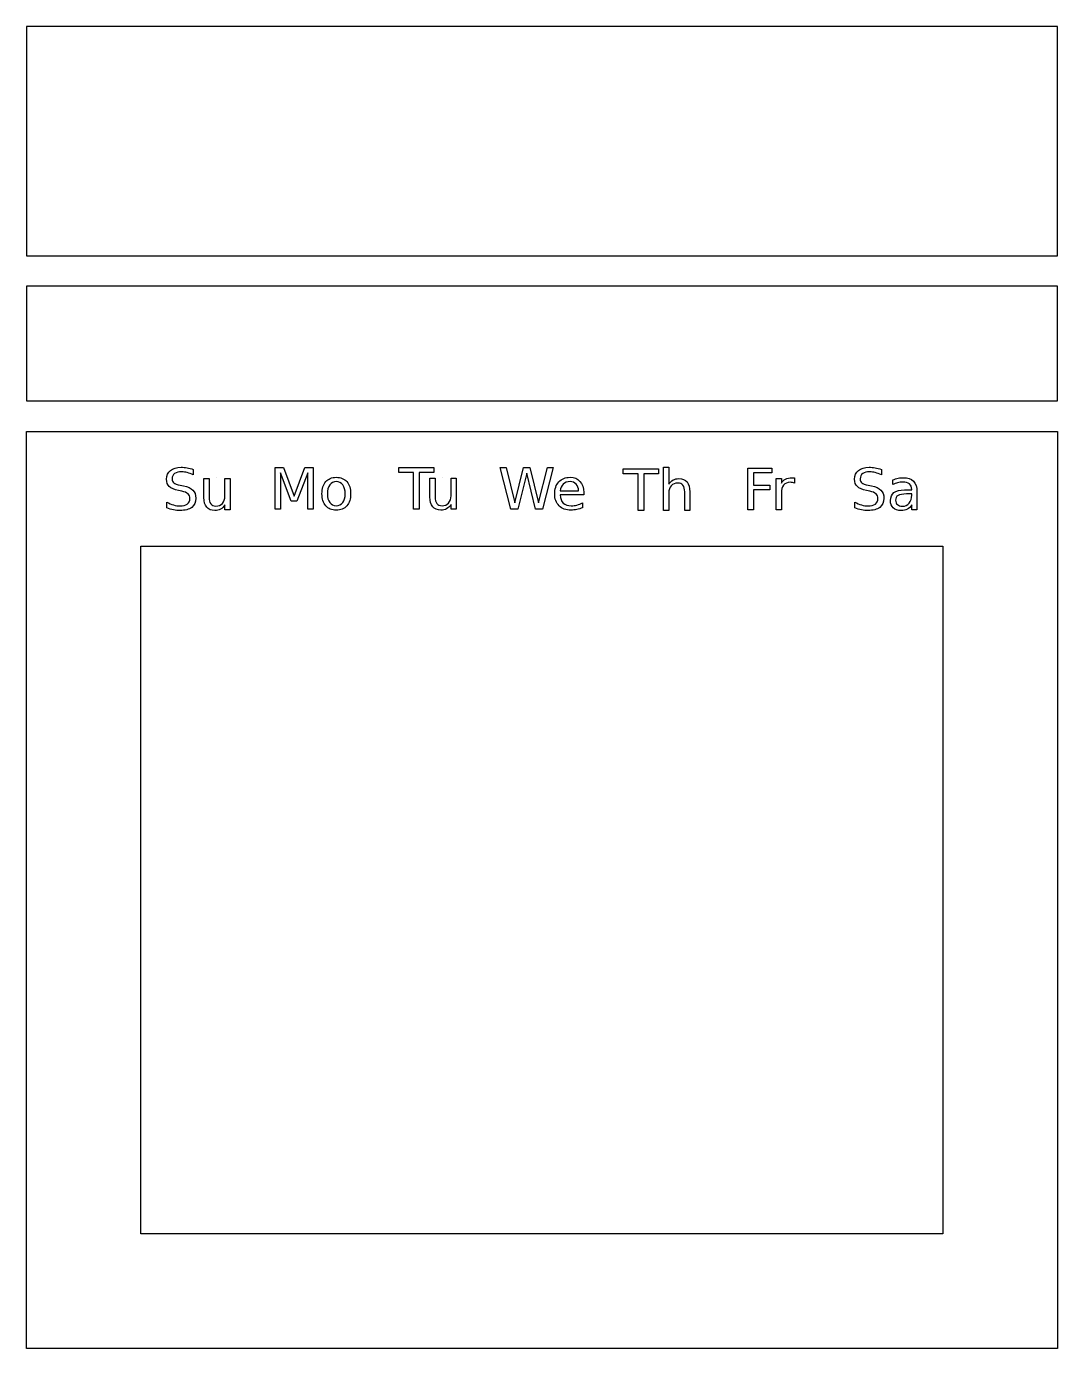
# Model space of a CAD drawing. Extents: x -185 to 185, y -101 to 101.
# Drawn here: x 95.5 to 184.7, y -100.7 to 13.5 of the extents above; entities that cross this region are included whole.
import ezdxf

# ---------------------------------------------------------------- set-up
doc = ezdxf.new("R2010")
doc.units = 0
doc.header["$MEASUREMENT"] = 0
doc.layers.add('LAYER_1', color=7, linetype='CONTINUOUS')

msp = doc.modelspace()

# ---------------------------------------------------------------- linework, layer by layer
at = {"layer": 'LAYER_1'}
for points in [[(95.5315, 13.5047), (95.5315, 13.5047), (95.5315, 3.6017), (95.5315, 3.6017)], [(105.4338, 13.5047), (105.4338, 13.5047), (95.5315, 13.5047), (95.5315, 13.5047)], [(174.753, 13.5047), (174.753, 13.5047), (105.4338, 13.5047), (105.4338, 13.5047)], [(184.6553, 13.5047), (184.6553, 13.5047), (174.753, 13.5047), (174.753, 13.5047)], [(184.6553, 3.6017), (184.6553, 3.6017), (184.6553, 13.5047), (184.6553, 13.5047)], [(95.5315, 3.6017), (95.5315, 3.6017), (95.5315, -6.301), (95.5315, -6.301)], [(184.6553, -6.301), (184.6553, -6.301), (184.6553, 3.6017), (184.6553, 3.6017)], [(95.5315, -6.301), (95.5315, -6.301), (105.4338, -6.301), (105.4338, -6.301)], [(105.4338, -6.301), (105.4338, -6.301), (174.753, -6.301), (174.753, -6.301)], [(174.753, -6.301), (174.753, -6.301), (184.6553, -6.301), (184.6553, -6.301)], [(95.5315, -8.9478), (95.5315, -8.9478), (95.5315, -18.8505), (95.5315, -18.8505)], [(105.4338, -8.9478), (105.4338, -8.9478), (95.5315, -8.9478), (95.5315, -8.9478)], [(174.753, -8.9478), (174.753, -8.9478), (105.4338, -8.9478), (105.4338, -8.9478)], [(184.6553, -8.9478), (184.6553, -8.9478), (174.753, -8.9478), (174.753, -8.9478)], [(184.6553, -18.8505), (184.6553, -18.8505), (184.6553, -8.9478), (184.6553, -8.9478)], [(95.5315, -18.8505), (95.5315, -18.8505), (105.4338, -18.8505), (105.4338, -18.8505)], [(105.4338, -18.8505), (105.4338, -18.8505), (174.753, -18.8505), (174.753, -18.8505)], [(174.753, -18.8505), (174.753, -18.8505), (184.6553, -18.8505), (184.6553, -18.8505)], [(95.5308, -21.4966), (95.5308, -21.4966), (184.6549, -21.4966), (184.6549, -21.4966)], [(95.5308, -100.7178), (95.5308, -100.7178), (95.5308, -21.4966), (95.5308, -21.4966)], [(184.6549, -21.4966), (184.6549, -21.4966), (184.6549, -100.7178), (184.6549, -100.7178)], [(107.6386, -25.6072), (107.6386, -25.289), (107.7503, -25.038), (107.9739, -24.8548)], [(107.9739, -24.8548), (108.199, -24.6712), (108.5084, -24.5798), (108.9025, -24.5798)], [(108.9578, -24.9753), (108.6927, -24.9753), (108.4875, -25.0267), (108.3429, -25.1298)], [(108.9025, -24.5798), (109.0712, -24.5798), (109.2435, -24.595), (109.4186, -24.6255)], [(109.4331, -25.0405), (109.269, -24.9969), (109.1106, -24.9753), (108.9578, -24.9753)], [(109.4186, -24.6255), (109.594, -24.656), (109.7734, -24.702), (109.9566, -24.763)], [(109.9566, -25.2383), (109.7716, -25.1497), (109.5972, -25.0838), (109.4331, -25.0405)], [(109.9566, -24.763), (109.9566, -24.763), (109.9566, -25.2383), (109.9566, -25.2383)], [(109.9566, -24.763), (109.9566, -24.763), (109.9566, -24.763), (109.9566, -24.763)], [(117.0214, -24.6124), (117.0214, -24.6124), (117.7472, -24.6124), (117.7472, -24.6124)], [(117.0214, -28.2137), (117.0214, -28.2137), (117.0214, -24.6124), (117.0214, -24.6124)], [(118.4228, -27.5215), (118.4228, -27.5215), (117.4942, -25.0511), (117.4942, -25.0511)], [(117.4942, -25.0511), (117.4942, -25.0511), (117.4942, -28.2137), (117.4942, -28.2137)], [(117.7472, -24.6124), (117.7472, -24.6124), (118.6666, -27.0632), (118.6666, -27.0632)], [(118.6666, -27.0632), (118.6666, -27.0632), (119.5902, -24.6124), (119.5902, -24.6124)], [(119.8412, -25.0511), (119.8412, -25.0511), (118.9126, -27.5215), (118.9126, -27.5215)], [(119.5902, -24.6124), (119.5902, -24.6124), (120.3164, -24.6124), (120.3164, -24.6124)], [(119.8412, -28.2137), (119.8412, -28.2137), (119.8412, -25.0511), (119.8412, -25.0511)], [(120.3164, -24.6124), (120.3164, -24.6124), (120.3164, -28.2137), (120.3164, -28.2137)], [(127.708, -24.6124), (127.708, -24.6124), (130.7546, -24.6124), (130.7546, -24.6124)], [(127.708, -25.0224), (127.708, -25.0224), (127.708, -24.6124), (127.708, -24.6124)], [(128.9864, -25.0224), (128.9864, -25.0224), (127.708, -25.0224), (127.708, -25.0224)], [(128.9864, -28.2137), (128.9864, -28.2137), (128.9864, -25.0224), (128.9864, -25.0224)], [(130.7546, -25.0224), (130.7546, -25.0224), (129.4762, -25.0224), (129.4762, -25.0224)], [(129.4762, -25.0224), (129.4762, -25.0224), (129.4762, -28.2137), (129.4762, -28.2137)], [(130.7546, -24.6124), (130.7546, -24.6124), (130.7546, -25.0224), (130.7546, -25.0224)], [(136.4899, -24.6124), (136.4899, -24.6124), (136.9822, -24.6124), (136.9822, -24.6124)], [(137.3923, -28.2137), (137.3923, -28.2137), (136.4899, -24.6124), (136.4899, -24.6124)], [(136.9822, -24.6124), (136.9822, -24.6124), (137.7396, -27.6565), (137.7396, -27.6565)], [(137.7396, -27.6565), (137.7396, -27.6565), (138.4946, -24.6124), (138.4946, -24.6124)], [(138.7721, -25.0877), (138.7721, -25.0877), (138.0051, -28.2137), (138.0051, -28.2137)], [(138.4946, -24.6124), (138.4946, -24.6124), (139.0422, -24.6124), (139.0422, -24.6124)], [(139.532, -28.2137), (139.532, -28.2137), (138.7721, -25.0877), (138.7721, -25.0877)], [(139.0422, -24.6124), (139.0422, -24.6124), (139.7996, -27.6565), (139.7996, -27.6565)], [(139.7996, -27.6565), (139.7996, -27.6565), (140.5545, -24.6124), (140.5545, -24.6124)], [(141.0493, -24.6124), (141.0493, -24.6124), (140.1444, -28.2137), (140.1444, -28.2137)], [(140.5545, -24.6124), (140.5545, -24.6124), (141.0493, -24.6124), (141.0493, -24.6124)], [(147.1224, -24.7233), (147.1224, -24.7233), (150.169, -24.7233), (150.169, -24.7233)], [(147.1224, -25.1334), (147.1224, -25.1334), (147.1224, -24.7233), (147.1224, -24.7233)], [(150.169, -24.7233), (150.169, -24.7233), (150.169, -25.1334), (150.169, -25.1334)], [(150.6056, -28.3246), (150.6056, -28.3246), (150.6056, -24.5713), (150.6056, -24.5713)], [(150.6056, -24.5713), (150.6056, -24.5713), (151.0519, -24.5713), (151.0519, -24.5713)], [(151.0519, -24.5713), (151.0519, -24.5713), (151.0519, -26.0428), (151.0519, -26.0428)], [(157.8802, -24.6471), (157.8802, -24.6471), (159.9497, -24.6471), (159.9497, -24.6471)], [(157.8802, -28.2488), (157.8802, -28.2488), (157.8802, -24.6471), (157.8802, -24.6471)], [(159.9497, -25.0572), (159.9497, -25.0572), (158.3676, -25.0572), (158.3676, -25.0572)], [(158.3676, -25.0572), (158.3676, -25.0572), (158.3676, -26.1187), (158.3676, -26.1187)], [(159.9497, -24.6471), (159.9497, -24.6471), (159.9497, -25.0572), (159.9497, -25.0572)], [(167.1063, -25.6072), (167.1063, -25.289), (167.2179, -25.038), (167.4416, -24.8548)], [(167.4416, -24.8548), (167.6666, -24.6712), (167.9764, -24.5798), (168.3702, -24.5798)], [(168.4258, -24.9753), (168.1603, -24.9753), (167.9555, -25.0267), (167.8105, -25.1298)], [(168.3702, -24.5798), (168.5392, -24.5798), (168.7111, -24.595), (168.8866, -24.6255)], [(168.9011, -25.0405), (168.737, -24.9969), (168.5786, -24.9753), (168.4258, -24.9753)], [(168.8866, -24.6255), (169.0616, -24.656), (169.241, -24.702), (169.4242, -24.763)], [(169.4242, -25.2383), (169.2396, -25.1497), (169.0648, -25.0838), (168.9011, -25.0405)], [(169.4242, -24.763), (169.4242, -24.763), (169.4242, -25.2383), (169.4242, -25.2383)], [(169.4242, -24.763), (169.4242, -24.763), (169.4242, -24.763), (169.4242, -24.763)], [(107.8821, -26.2512), (107.7198, -26.0971), (107.6386, -25.8823), (107.6386, -25.6072)], [(108.6711, -26.5915), (108.3074, -26.5192), (108.0445, -26.4058), (107.8821, -26.2512)], [(108.3429, -25.1298), (108.1997, -25.2326), (108.1281, -25.379), (108.1281, -25.5686)], [(108.1281, -25.5686), (108.1281, -25.7281), (108.1756, -25.8486), (108.2706, -25.9305)], [(108.2706, -25.9305), (108.367, -26.0109), (108.5488, -26.0761), (108.8157, -26.1261)], [(108.8157, -26.1261), (108.8157, -26.1261), (109.1099, -26.1864), (109.1099, -26.1864)], [(109.1099, -26.1864), (109.4735, -26.2555), (109.7411, -26.3778), (109.9134, -26.5528)], [(110.8685, -27.1802), (110.8685, -27.1802), (110.8685, -25.5445), (110.8685, -25.5445)], [(110.8685, -25.5445), (110.8685, -25.5445), (111.3123, -25.5445), (111.3123, -25.5445)], [(111.3123, -25.5445), (111.3123, -25.5445), (111.3123, -27.1632), (111.3123, -27.1632)], [(111.9853, -25.4793), (111.9853, -25.4793), (111.9853, -25.4793), (111.9853, -25.4793)], [(112.6871, -27.0763), (112.6871, -27.0763), (112.6871, -25.5445), (112.6871, -25.5445)], [(112.6871, -25.5445), (112.6871, -25.5445), (113.1312, -25.5445), (113.1312, -25.5445)], [(113.1312, -25.5445), (113.1312, -25.5445), (113.1312, -28.2463), (113.1312, -28.2463)], [(121.0739, -26.8654), (121.0739, -26.4214), (121.183, -26.074), (121.4017, -25.8231)], [(121.4017, -25.8231), (121.6221, -25.5725), (121.9262, -25.447), (122.3136, -25.447)], [(121.7494, -26.1031), (121.6108, -26.2881), (121.5417, -26.5422), (121.5417, -26.8654)], [(122.3136, -25.8231), (122.0758, -25.8231), (121.8876, -25.9167), (121.7494, -26.1031)], [(122.3136, -25.447), (122.6996, -25.447), (123.0026, -25.5725), (123.2231, -25.8231)], [(122.3136, -25.447), (122.3136, -25.447), (122.3136, -25.447), (122.3136, -25.447)], [(122.8758, -26.1056), (122.7375, -25.9174), (122.55, -25.8231), (122.3136, -25.8231)], [(122.3136, -25.8231), (122.3136, -25.8231), (122.3136, -25.8231), (122.3136, -25.8231)], [(123.0831, -26.8654), (123.0831, -26.5454), (123.014, -26.292), (122.8758, -26.1056)], [(123.2231, -25.8231), (123.4435, -26.074), (123.5534, -26.4214), (123.5534, -26.8654)], [(130.4098, -27.1476), (130.4098, -27.1476), (130.4098, -25.5119), (130.4098, -25.5119)], [(130.4098, -25.5119), (130.4098, -25.5119), (130.8535, -25.5119), (130.8535, -25.5119)], [(130.8535, -25.5119), (130.8535, -25.5119), (130.8535, -27.1306), (130.8535, -27.1306)], [(131.5266, -25.447), (131.5266, -25.447), (131.5266, -25.447), (131.5266, -25.447)], [(132.2283, -27.0437), (132.2283, -27.0437), (132.2283, -25.5119), (132.2283, -25.5119)], [(132.2283, -25.5119), (132.2283, -25.5119), (132.6724, -25.5119), (132.6724, -25.5119)], [(132.6724, -25.5119), (132.6724, -25.5119), (132.6724, -28.2137), (132.6724, -28.2137)], [(141.1914, -26.8892), (141.1914, -26.4472), (141.3105, -26.0967), (141.5487, -25.8376)], [(141.5487, -25.8376), (141.7882, -25.5771), (142.1104, -25.4467), (142.5159, -25.4467)], [(141.9247, -26.0329), (141.7769, -26.1729), (141.6915, -26.37), (141.6692, -26.6241)], [(142.5205, -25.8231), (142.2731, -25.8231), (142.0743, -25.8933), (141.9247, -26.0329)], [(142.5159, -25.4467), (142.8792, -25.4467), (143.1663, -25.5644), (143.3768, -25.799)], [(143.0465, -26.0403), (142.9146, -25.8957), (142.7392, -25.8231), (142.5205, -25.8231)], [(143.2517, -26.6216), (143.2481, -26.3788), (143.1797, -26.185), (143.0465, -26.0403)], [(143.3768, -25.799), (143.5891, -26.0322), (143.6954, -26.3498), (143.6954, -26.752)], [(148.4008, -25.1334), (148.4008, -25.1334), (147.1224, -25.1334), (147.1224, -25.1334)], [(148.4008, -28.3246), (148.4008, -28.3246), (148.4008, -25.1334), (148.4008, -25.1334)], [(150.169, -25.1334), (150.169, -25.1334), (148.8906, -25.1334), (148.8906, -25.1334)], [(148.8906, -25.1334), (148.8906, -25.1334), (148.8906, -28.3246), (148.8906, -28.3246)], [(151.0519, -26.0428), (151.1582, -25.8801), (151.2826, -25.7589), (151.4258, -25.6785)], [(151.2592, -26.1729), (151.121, -26.3257), (151.0519, -26.5341), (151.0519, -26.7978)], [(151.8263, -25.9439), (151.5867, -25.9439), (151.3978, -26.0201), (151.2592, -26.1729)], [(151.4258, -25.6785), (151.5704, -25.598), (151.737, -25.558), (151.9252, -25.558)], [(152.275, -26.1343), (152.175, -26.0074), (152.0255, -25.9439), (151.8263, -25.9439)], [(151.9252, -25.558), (152.2356, -25.558), (152.4703, -25.6544), (152.6294, -25.8472)], [(152.4246, -26.7084), (152.4246, -26.4529), (152.3746, -26.2615), (152.275, -26.1343)], [(152.6294, -25.8472), (152.7885, -26.0386), (152.8683, -26.3211), (152.8683, -26.6939)], [(158.3676, -26.1187), (158.3676, -26.1187), (159.7955, -26.1187), (159.7955, -26.1187)], [(159.7955, -26.1187), (159.7955, -26.1187), (159.7955, -26.5287), (159.7955, -26.5287)], [(160.3336, -28.2488), (160.3336, -28.2488), (160.3336, -25.547), (160.3336, -25.547)], [(160.3336, -25.547), (160.3336, -25.547), (160.7798, -25.547), (160.7798, -25.547)], [(160.7798, -25.547), (160.7798, -25.547), (160.7798, -25.9666), (160.7798, -25.9666)], [(160.7798, -25.9666), (160.873, -25.8029), (160.9942, -25.6813), (161.1438, -25.6026)], [(160.98, -26.1236), (160.8464, -26.286), (160.7798, -26.5199), (160.7798, -26.8254)], [(161.5588, -25.8777), (161.3079, -25.8777), (161.1151, -25.9595), (160.98, -26.1236)], [(161.1438, -25.6026), (161.2933, -25.5222), (161.4752, -25.4818), (161.6892, -25.4818)], [(161.752, -25.8993), (161.6938, -25.8848), (161.6297, -25.8777), (161.5588, -25.8777)], [(161.6892, -25.4818), (161.7197, -25.4818), (161.7534, -25.4843), (161.7902, -25.4889)], [(161.9157, -25.962), (161.8661, -25.933), (161.8112, -25.912), (161.752, -25.8993)], [(161.7902, -25.4889), (161.8275, -25.4921), (161.8686, -25.4977), (161.9136, -25.5059)], [(161.9136, -25.5059), (161.9136, -25.5059), (161.9157, -25.962), (161.9157, -25.962)], [(167.3498, -26.2512), (167.1874, -26.0971), (167.1063, -25.8823), (167.1063, -25.6072)], [(168.1387, -26.5915), (167.7751, -26.5192), (167.5124, -26.4058), (167.3498, -26.2512)], [(167.8105, -25.1298), (167.6673, -25.2326), (167.5957, -25.379), (167.5957, -25.5686)], [(167.5957, -25.5686), (167.5957, -25.7281), (167.6432, -25.8486), (167.7382, -25.9305)], [(167.7382, -25.9305), (167.8346, -26.0109), (168.0164, -26.0761), (168.2833, -26.1261)], [(168.2833, -26.1261), (168.2833, -26.1261), (168.5775, -26.1864), (168.5775, -26.1864)], [(168.5775, -26.1864), (168.9411, -26.2555), (169.2087, -26.3778), (169.381, -26.5528)], [(170.4109, -25.6678), (170.5733, -25.6048), (170.731, -25.5583), (170.8837, -25.5278)], [(170.4109, -26.0779), (170.4109, -26.0779), (170.4109, -25.6678), (170.4109, -25.6678)], [(170.8331, -25.9113), (170.6867, -25.9482), (170.546, -26.0038), (170.4109, -26.0779)], [(171.2842, -25.8557), (171.1297, -25.8557), (170.9794, -25.8741), (170.8331, -25.9113)], [(170.8837, -25.5278), (171.0365, -25.4956), (171.1854, -25.4796), (171.33, -25.4796)], [(171.8485, -26.0248), (171.7152, -25.912), (171.527, -25.8557), (171.2842, -25.8557)], [(171.33, -25.4796), (171.7209, -25.4796), (172.0126, -25.581), (172.2057, -25.7834)], [(172.0512, -26.4976), (172.0512, -26.2931), (171.9839, -26.1357), (171.8485, -26.0248)], [(172.2057, -25.7834), (172.3986, -25.9861), (172.495, -26.2934), (172.495, -26.7049)], [(108.9677, -26.6492), (108.9677, -26.6492), (108.6711, -26.5915), (108.6711, -26.5915)], [(109.5008, -26.8736), (109.3931, -26.774), (109.2151, -26.6992), (108.9677, -26.6492)], [(109.4381, -27.7565), (109.5891, -27.6473), (109.6649, -27.4914), (109.6649, -27.2886)], [(109.6649, -27.2886), (109.6649, -27.1118), (109.61, -26.9735), (109.5008, -26.8736)], [(110.1739, -27.2525), (110.1739, -27.6016), (110.0562, -27.866), (109.8216, -28.046)], [(109.9134, -26.5528), (110.087, -26.7265), (110.1739, -26.9597), (110.1739, -27.2525)], [(111.1095, -28.0269), (110.949, -27.8337), (110.8685, -27.5516), (110.8685, -27.1802)], [(110.8685, -27.1802), (110.8685, -27.1802), (110.8685, -27.1802), (110.8685, -27.1802)], [(111.3123, -27.1632), (111.3123, -27.4191), (111.3622, -27.6112), (111.4618, -27.7398)], [(112.4773, -27.7012), (112.6173, -27.5484), (112.6871, -27.34), (112.6871, -27.0763)], [(121.4017, -27.9075), (121.183, -27.6548), (121.0739, -27.3074), (121.0739, -26.8654)], [(121.5417, -26.8654), (121.5417, -27.1887), (121.6101, -27.4435), (121.7469, -27.6299)], [(122.8758, -27.6275), (123.014, -27.441), (123.0831, -27.1869), (123.0831, -26.8654)], [(123.5534, -26.8654), (123.5534, -27.3074), (123.4435, -27.6548), (123.2231, -27.9075)], [(130.6508, -27.9943), (130.4899, -27.8011), (130.4098, -27.519), (130.4098, -27.1476)], [(130.4098, -27.1476), (130.4098, -27.1476), (130.4098, -27.1476), (130.4098, -27.1476)], [(130.8535, -27.1306), (130.8535, -27.3865), (130.9035, -27.5786), (131.0031, -27.7072)], [(132.0185, -27.6686), (132.1585, -27.5158), (132.2283, -27.3074), (132.2283, -27.0437)], [(141.5678, -27.9075), (141.3169, -27.6565), (141.1914, -27.317), (141.1914, -26.8892)], [(143.6954, -26.9689), (143.6954, -26.9689), (141.6546, -26.9689), (141.6546, -26.9689)], [(141.6546, -26.9689), (141.6738, -27.2745), (141.7656, -27.5077), (141.9297, -27.6686)], [(141.6692, -26.6241), (141.6692, -26.6241), (143.2517, -26.6216), (143.2517, -26.6216)], [(143.6954, -26.752), (143.6954, -26.752), (143.6954, -26.9689), (143.6954, -26.9689)], [(143.6954, -26.752), (143.6954, -26.752), (143.6954, -26.752), (143.6954, -26.752)], [(151.0519, -26.7978), (151.0519, -26.7978), (151.0519, -28.3246), (151.0519, -28.3246)], [(152.4246, -28.3246), (152.4246, -28.3246), (152.4246, -26.7084), (152.4246, -26.7084)], [(152.8683, -26.6939), (152.8683, -26.6939), (152.8683, -28.3246), (152.8683, -28.3246)], [(152.8683, -26.6939), (152.8683, -26.6939), (152.8683, -26.6939), (152.8683, -26.6939)], [(159.7955, -26.5287), (159.7955, -26.5287), (158.3676, -26.5287), (158.3676, -26.5287)], [(158.3676, -26.5287), (158.3676, -26.5287), (158.3676, -28.2488), (158.3676, -28.2488)], [(160.7798, -26.8254), (160.7798, -26.8254), (160.7798, -28.2488), (160.7798, -28.2488)], [(168.4354, -26.6492), (168.4354, -26.6492), (168.1387, -26.5915), (168.1387, -26.5915)], [(168.9684, -26.8736), (168.8607, -26.774), (168.6831, -26.6992), (168.4354, -26.6492)], [(168.9057, -27.7565), (169.057, -27.6473), (169.1325, -27.4914), (169.1325, -27.2886)], [(169.1325, -27.2886), (169.1325, -27.1118), (169.0779, -26.9735), (168.9684, -26.8736)], [(169.6415, -27.2525), (169.6415, -27.6016), (169.5242, -27.866), (169.2892, -28.046)], [(169.381, -26.5528), (169.5546, -26.7265), (169.6415, -26.9597), (169.6415, -27.2525)], [(170.2132, -27.4598), (170.2132, -27.1561), (170.3145, -26.9268), (170.5169, -26.7722)], [(170.5169, -26.7722), (170.7214, -26.6181), (171.0252, -26.5408), (171.4288, -26.5408)], [(170.8646, -27.0111), (170.726, -27.0933), (170.6569, -27.233), (170.6569, -27.4311)], [(171.61, -26.8881), (171.2513, -26.8881), (171.0028, -26.9292), (170.8646, -27.0111)], [(171.4288, -26.5408), (171.4288, -26.5408), (172.0512, -26.5408), (172.0512, -26.5408)], [(172.0512, -26.8881), (172.0512, -26.8881), (171.61, -26.8881), (171.61, -26.8881)], [(171.8269, -27.6842), (171.9764, -27.5091), (172.0512, -27.2766), (172.0512, -26.987)], [(172.0512, -26.5408), (172.0512, -26.5408), (172.0512, -26.4976), (172.0512, -26.4976)], [(172.0512, -26.987), (172.0512, -26.987), (172.0512, -26.8881), (172.0512, -26.8881)], [(172.495, -26.7049), (172.495, -26.7049), (172.495, -28.2463), (172.495, -28.2463)], [(172.495, -26.7049), (172.495, -26.7049), (172.495, -26.7049), (172.495, -26.7049)], [(107.6528, -28.0872), (107.6528, -28.0872), (107.6528, -27.5853), (107.6528, -27.5853)], [(107.6528, -27.5853), (107.8506, -27.6962), (108.0445, -27.7799), (108.2344, -27.8362)], [(108.2486, -28.2583), (108.0576, -28.2197), (107.8587, -28.1626), (107.6528, -28.0872)], [(108.2344, -27.8362), (108.4241, -27.8926), (108.6105, -27.9206), (108.7941, -27.9206)], [(108.7941, -28.3161), (108.6236, -28.3161), (108.4418, -28.297), (108.2486, -28.2583)], [(108.7941, -27.9206), (109.0723, -27.9206), (109.2867, -27.866), (109.4381, -27.7565)], [(109.8216, -28.046), (109.5883, -28.2261), (109.246, -28.3161), (108.7941, -28.3161)], [(111.8166, -28.3161), (111.5061, -28.3161), (111.2704, -28.2197), (111.1095, -28.0269)], [(111.4618, -27.7398), (111.5614, -27.8667), (111.711, -27.9301), (111.9105, -27.9301)], [(112.311, -28.1981), (112.1693, -28.2768), (112.0045, -28.3161), (111.8166, -28.3161)], [(111.9105, -27.9301), (112.1501, -27.9301), (112.339, -27.8539), (112.4773, -27.7012)], [(112.6871, -27.8313), (112.5793, -27.9954), (112.4542, -28.1176), (112.311, -28.1981)], [(112.6871, -28.2463), (112.6871, -28.2463), (112.6871, -27.8313), (112.6871, -27.8313)], [(113.1312, -28.2463), (113.1312, -28.2463), (112.6871, -28.2463), (112.6871, -28.2463)], [(117.4942, -28.2137), (117.4942, -28.2137), (117.0214, -28.2137), (117.0214, -28.2137)], [(118.9126, -27.5215), (118.9126, -27.5215), (118.4228, -27.5215), (118.4228, -27.5215)], [(120.3164, -28.2137), (120.3164, -28.2137), (119.8412, -28.2137), (119.8412, -28.2137)], [(122.3136, -28.2835), (121.9262, -28.2835), (121.6221, -28.1584), (121.4017, -27.9075)], [(121.7469, -27.6299), (121.8851, -27.815), (122.074, -27.9075), (122.3136, -27.9075)], [(122.3136, -27.9075), (122.55, -27.9075), (122.7375, -27.8142), (122.8758, -27.6275)], [(123.2231, -27.9075), (123.0026, -28.1584), (122.6996, -28.2835), (122.3136, -28.2835)], [(129.4762, -28.2137), (129.4762, -28.2137), (128.9864, -28.2137), (128.9864, -28.2137)], [(131.3575, -28.2835), (131.0474, -28.2835), (130.8117, -28.1871), (130.6508, -27.9943)], [(131.0031, -27.7072), (131.1027, -27.8341), (131.2522, -27.8975), (131.4518, -27.8975)], [(131.8523, -28.1655), (131.7105, -28.2442), (131.5457, -28.2835), (131.3575, -28.2835)], [(131.4518, -27.8975), (131.6914, -27.8975), (131.8803, -27.8213), (132.0185, -27.6686)], [(132.2283, -27.7987), (132.1206, -27.9628), (131.9951, -28.085), (131.8523, -28.1655)], [(132.2283, -28.2137), (132.2283, -28.2137), (132.2283, -27.7987), (132.2283, -27.7987)], [(132.6724, -28.2137), (132.6724, -28.2137), (132.2283, -28.2137), (132.2283, -28.2137)], [(138.0051, -28.2137), (138.0051, -28.2137), (137.3923, -28.2137), (137.3923, -28.2137)], [(140.1444, -28.2137), (140.1444, -28.2137), (139.532, -28.2137), (139.532, -28.2137)], [(142.5931, -28.2835), (142.1622, -28.2835), (141.8201, -28.158), (141.5678, -27.9075)], [(141.9297, -27.6686), (142.0952, -27.8277), (142.3252, -27.9075), (142.6194, -27.9075)], [(143.1021, -28.2307), (142.9348, -28.2658), (142.765, -28.2835), (142.5931, -28.2835)], [(142.6194, -27.9075), (142.7899, -27.9075), (142.9547, -27.8865), (143.1142, -27.8447)], [(143.5916, -28.0762), (143.4324, -28.1439), (143.269, -28.1953), (143.1021, -28.2307)], [(143.1142, -27.8447), (143.2747, -27.8029), (143.4342, -27.7402), (143.5916, -27.6565)], [(143.5916, -27.6565), (143.5916, -27.6565), (143.5916, -28.0762), (143.5916, -28.0762)], [(148.8906, -28.3246), (148.8906, -28.3246), (148.4008, -28.3246), (148.4008, -28.3246)], [(151.0519, -28.3246), (151.0519, -28.3246), (150.6056, -28.3246), (150.6056, -28.3246)], [(152.8683, -28.3246), (152.8683, -28.3246), (152.4246, -28.3246), (152.4246, -28.3246)], [(158.3676, -28.2488), (158.3676, -28.2488), (157.8802, -28.2488), (157.8802, -28.2488)], [(160.7798, -28.2488), (160.7798, -28.2488), (160.3336, -28.2488), (160.3336, -28.2488)], [(167.1208, -28.0872), (167.1208, -28.0872), (167.1208, -27.5853), (167.1208, -27.5853)], [(167.1208, -27.5853), (167.3186, -27.6962), (167.5124, -27.7799), (167.7021, -27.8362)], [(167.7166, -28.2583), (167.5252, -28.2197), (167.3264, -28.1626), (167.1208, -28.0872)], [(167.7021, -27.8362), (167.8917, -27.8926), (168.0785, -27.9206), (168.2617, -27.9206)], [(168.2617, -28.3161), (168.0912, -28.3161), (167.9094, -28.297), (167.7166, -28.2583)], [(168.2617, -27.9206), (168.5399, -27.9206), (168.7547, -27.866), (168.9057, -27.7565)], [(169.2892, -28.046), (169.056, -28.2261), (168.7136, -28.3161), (168.2617, -28.3161)], [(170.4567, -28.0847), (170.2943, -27.9287), (170.2132, -27.7203), (170.2132, -27.4598)], [(171.1177, -28.3161), (170.8412, -28.3161), (170.6208, -28.2392), (170.4567, -28.0847)], [(170.6569, -27.4311), (170.6569, -27.5885), (170.7083, -27.7139), (170.8114, -27.8072)], [(170.8114, -27.8072), (170.916, -27.899), (171.0574, -27.9447), (171.236, -27.9447)], [(171.6727, -28.2006), (171.5214, -28.2775), (171.3363, -28.3161), (171.1177, -28.3161)], [(171.236, -27.9447), (171.482, -27.9447), (171.6791, -27.8578), (171.8269, -27.6842)], [(172.0512, -27.8362), (171.9499, -28.0003), (171.8237, -28.1215), (171.6727, -28.2006)], [(172.0512, -28.2463), (172.0512, -28.2463), (172.0512, -27.8362), (172.0512, -27.8362)], [(172.495, -28.2463), (172.495, -28.2463), (172.0512, -28.2463), (172.0512, -28.2463)], [(184.6549, -100.7178), (184.6549, -100.7178), (95.5308, -100.7178), (95.5308, -100.7178)]]:
    msp.add_open_spline(points, degree=3, dxfattribs=at)
at = {"layer": 'LAYER_1', "color": 1}
for points in [[(105.4334, -31.3993), (105.4334, -31.3993), (174.7523, -31.3993), (174.7523, -31.3993)], [(105.4334, -90.8151), (105.4334, -90.8151), (105.4334, -31.3993), (105.4334, -31.3993)], [(174.7523, -31.3993), (174.7523, -31.3993), (174.7523, -90.8151), (174.7523, -90.8151)], [(174.7523, -90.8151), (174.7523, -90.8151), (105.4334, -90.8151), (105.4334, -90.8151)]]:
    msp.add_open_spline(points, degree=3, dxfattribs=at)

doc.saveas('drawing.dxf')
